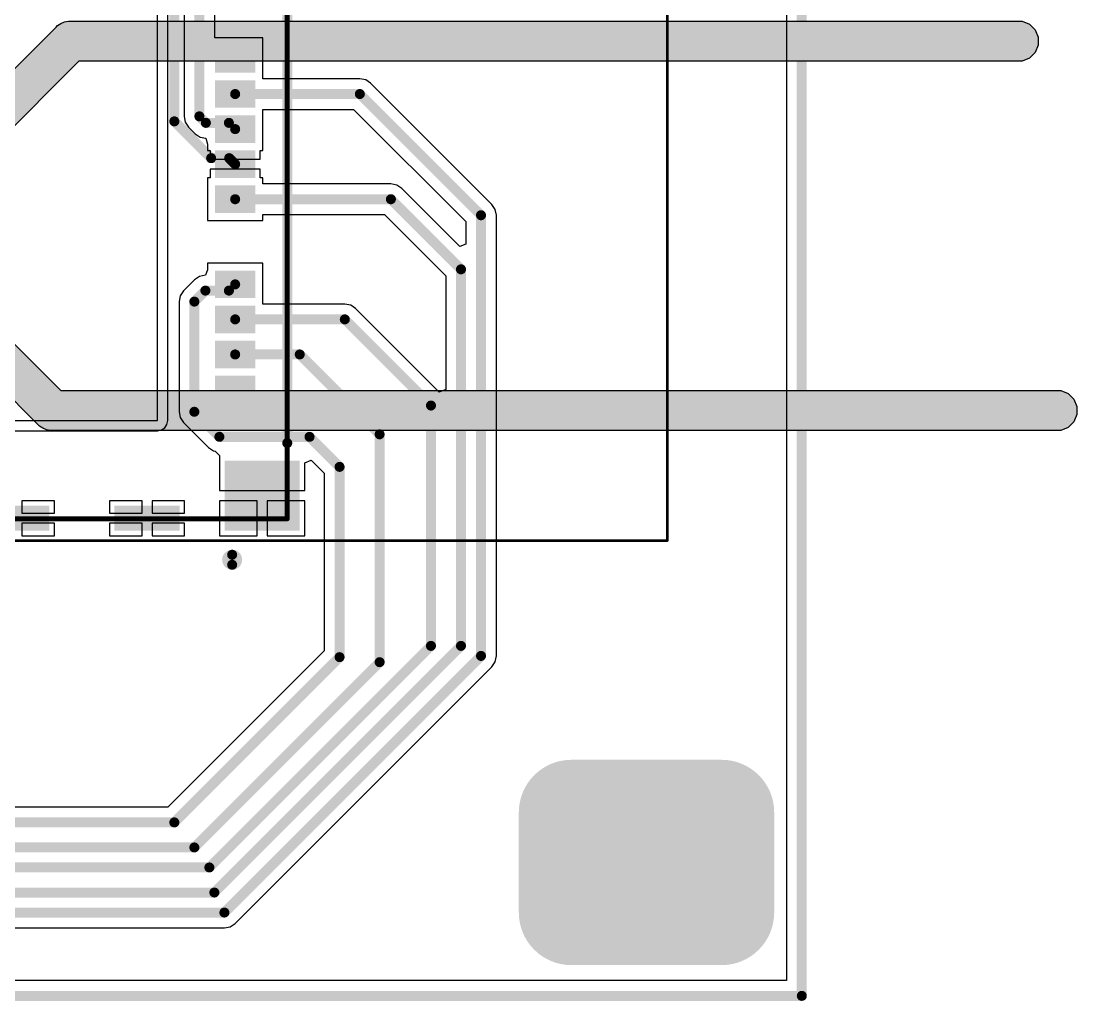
# Model space of a CAD drawing. Header units: inches. Extents: x -5 to 179, y -47 to 8.
# Drawn here: x 157.74 to 178.83, y -36.76 to -17.2 of the extents above; entities that cross this region are included whole.
import ezdxf

# ---------------------------------------------------------------- set-up
doc = ezdxf.new("R2010")
doc.units = ezdxf.units.IN
for name, color, linetype in [('Bottom 3D Body', 56, 'Continuous'), ('Bottom Courtyard', 56, 'Continuous'), ('Bottom Layer', 5, 'Continuous'), ('Bottom Overlay', 54, 'Continuous'), ('Bottom Paste', 16, 'Continuous'), ('Bottom Solder', 6, 'Continuous'), ('Keep-Out Layer', 6, 'Continuous'), ('Mechanical 1', 6, 'Continuous'), ('Top Layer', 1, 'Continuous'), ('Top Solder', 216, 'Continuous')]:
    doc.layers.add(name, color=color, linetype=linetype)

# ---------------------------------------------------------------- blocks, each defined once
blk = doc.blocks.new('GCT_MEM2085_00_115_00_A_REV0_2_B_1005')
at = {"layer": 'Bottom Layer'}
for points in [[(-5.95, 4.23), (-5, 4.23), (-5, 2.83), (-5.95, 2.83)], [(4.65, 4.23), (5.95, 4.23), (5.95, 2.83), (4.65, 2.83)], [(-3.645, 3.34), (-3.195, 3.34), (-3.195, 2.64), (-3.645, 2.64)], [(-2.945, 3.34), (-2.495, 3.34), (-2.495, 2.64), (-2.945, 2.64)], [(-2.245, 3.34), (-1.795, 3.34), (-1.795, 2.64), (-2.245, 2.64)], [(-1.545, 3.34), (-1.095, 3.34), (-1.095, 2.64), (-1.545, 2.64)], [(-0.845, 3.34), (-0.395, 3.34), (-0.395, 2.64), (-0.845, 2.64)], [(0.855, 3.34), (1.305, 3.34), (1.305, 2.64), (0.855, 2.64)], [(1.555, 3.34), (2.005, 3.34), (2.005, 2.64), (1.555, 2.64)], [(2.255, 3.34), (2.705, 3.34), (2.705, 2.64), (2.255, 2.64)], [(2.955, 3.34), (3.405, 3.34), (3.405, 2.64), (2.955, 2.64)], [(-5.95, 1.83), (-5.55, 1.83), (-5.55, 0.63), (-5.95, 0.63)], [(5.55, 1.83), (5.95, 1.83), (5.95, 0.63), (5.55, 0.63)], [(-5.95, -0.77), (-5.55, -0.77), (-5.55, -1.97), (-5.95, -1.97)], [(5.55, -0.77), (5.95, -0.77), (5.95, -1.97), (5.55, -1.97)], [(-5.95, -3.23), (-4.65, -3.23), (-4.65, -4.23), (-5.95, -4.23)], [(4.65, -3.23), (5.95, -3.23), (5.95, -4.23), (4.65, -4.23)], [(-2.84, -3.83), (-1.44, -3.83), (-1.44, -4.23), (-2.84, -4.23)], [(1.41, -3.83), (2.81, -3.83), (2.81, -4.23), (1.41, -4.23)]]:
    blk.add_hatch(color=5, dxfattribs=at).paths.add_polyline_path(points)
at = {"layer": 'Bottom Paste'}
for points in [[(-5.95, 4.23), (-5, 4.23), (-5, 2.83), (-5.95, 2.83)], [(4.65, 4.23), (5.95, 4.23), (5.95, 2.83), (4.65, 2.83)], [(-3.645, 3.34), (-3.195, 3.34), (-3.195, 2.64), (-3.645, 2.64)], [(-2.945, 3.34), (-2.495, 3.34), (-2.495, 2.64), (-2.945, 2.64)], [(-2.245, 3.34), (-1.795, 3.34), (-1.795, 2.64), (-2.245, 2.64)], [(-1.545, 3.34), (-1.095, 3.34), (-1.095, 2.64), (-1.545, 2.64)], [(-0.845, 3.34), (-0.395, 3.34), (-0.395, 2.64), (-0.845, 2.64)], [(0.855, 3.34), (1.305, 3.34), (1.305, 2.64), (0.855, 2.64)], [(1.555, 3.34), (2.005, 3.34), (2.005, 2.64), (1.555, 2.64)], [(2.255, 3.34), (2.705, 3.34), (2.705, 2.64), (2.255, 2.64)], [(2.955, 3.34), (3.405, 3.34), (3.405, 2.64), (2.955, 2.64)], [(-5.95, 1.83), (-5.55, 1.83), (-5.55, 0.63), (-5.95, 0.63)], [(5.55, 1.83), (5.95, 1.83), (5.95, 0.63), (5.55, 0.63)], [(-5.95, -0.77), (-5.55, -0.77), (-5.55, -1.97), (-5.95, -1.97)], [(5.55, -0.77), (5.95, -0.77), (5.95, -1.97), (5.55, -1.97)], [(-5.95, -3.23), (-4.65, -3.23), (-4.65, -4.23), (-5.95, -4.23)], [(4.65, -3.23), (5.95, -3.23), (5.95, -4.23), (4.65, -4.23)], [(-2.84, -3.83), (-1.44, -3.83), (-1.44, -4.23), (-2.84, -4.23)], [(1.41, -3.83), (2.81, -3.83), (2.81, -4.23), (1.41, -4.23)]]:
    blk.add_hatch(color=16, dxfattribs=at).paths.add_polyline_path(points)
at = {"layer": 'Bottom Solder'}
for points in [[(-6, 4.28), (-4.95, 4.28), (-4.95, 2.78), (-6, 2.78)], [(4.6, 4.28), (6, 4.28), (6, 2.78), (4.6, 2.78)], [(-3.695, 3.39), (-3.145, 3.39), (-3.145, 2.59), (-3.695, 2.59)], [(-2.995, 3.39), (-2.445, 3.39), (-2.445, 2.59), (-2.995, 2.59)], [(-2.295, 3.39), (-1.745, 3.39), (-1.745, 2.59), (-2.295, 2.59)], [(-1.595, 3.39), (-1.045, 3.39), (-1.045, 2.59), (-1.595, 2.59)], [(-0.895, 3.39), (-0.345, 3.39), (-0.345, 2.59), (-0.895, 2.59)], [(0.805, 3.39), (1.355, 3.39), (1.355, 2.59), (0.805, 2.59)], [(1.505, 3.39), (2.055, 3.39), (2.055, 2.59), (1.505, 2.59)], [(2.205, 3.39), (2.755, 3.39), (2.755, 2.59), (2.205, 2.59)], [(2.905, 3.39), (3.455, 3.39), (3.455, 2.59), (2.905, 2.59)], [(-6, 1.88), (-5.5, 1.88), (-5.5, 0.58), (-6, 0.58)], [(5.5, 1.88), (6, 1.88), (6, 0.58), (5.5, 0.58)], [(-6, -0.72), (-5.5, -0.72), (-5.5, -2.02), (-6, -2.02)], [(5.5, -0.72), (6, -0.72), (6, -2.02), (5.5, -2.02)], [(-6, -3.18), (-4.6, -3.18), (-4.6, -4.28), (-6, -4.28)], [(4.6, -3.18), (6, -3.18), (6, -4.28), (4.6, -4.28)], [(-2.89, -3.78), (-1.39, -3.78), (-1.39, -4.28), (-2.89, -4.28)], [(1.36, -3.78), (2.86, -3.78), (2.86, -4.28), (1.36, -4.28)]]:
    blk.add_hatch(color=6, dxfattribs=at).paths.add_polyline_path(points)
at = {"layer": 'Bottom 3D Body'}
for points in [[(-5.76, -4.03, 0.1, 0.1, 0), (-5.76, 4.03, 0.1, 0.1, 0)], [(5.76, 4.03, 0.1, 0.1, 0), (-5.76, 4.03, 0.1, 0.1, 0)], [(5.76, -4.03, 0.1, 0.1, 0), (5.76, 4.03, 0.1, 0.1, 0)], [(5.76, -4.03, 0.1, 0.1, 0), (-5.76, -4.03, 0.1, 0.1, 0)]]:
    blk.add_lwpolyline(points, format="xyseb", dxfattribs=at)
for points in [[(-5.785, 4.03, 0.05, 0.05, 1), (-5.735, 4.03, 0.05, 0.05, 1)], [(-5.785, 4.03, 0.05, 0.05, 1), (-5.735, 4.03, 0.05, 0.05, 1)], [(5.735, 4.03, 0.05, 0.05, 1), (5.785, 4.03, 0.05, 0.05, 1)], [(5.735, 4.03, 0.05, 0.05, 1), (5.785, 4.03, 0.05, 0.05, 1)], [(6.68, 2.93, 0.2, 0.2, 1), (6.48, 2.93, 0.2, 0.2, 1)], [(6.43, 2.93, 0.1, 0.1, 1), (6.53, 2.93, 0.1, 0.1, 1)], [(6.63, 2.93, 0.1, 0.1, 1), (6.73, 2.93, 0.1, 0.1, 1)], [(-5.785, -4.03, 0.05, 0.05, 1), (-5.735, -4.03, 0.05, 0.05, 1)], [(-5.785, -4.03, 0.05, 0.05, 1), (-5.735, -4.03, 0.05, 0.05, 1)], [(5.735, -4.03, 0.05, 0.05, 1), (5.785, -4.03, 0.05, 0.05, 1)], [(5.735, -4.03, 0.05, 0.05, 1), (5.785, -4.03, 0.05, 0.05, 1)]]:
    blk.add_lwpolyline(points, format="xyseb", close=True, dxfattribs=at)
at = {"layer": 'Bottom Courtyard'}
for points in [[(-6.2, -4.48, 0.05, 0.05, 0), (-6.2, 11.62, 0.05, 0.05, 0)], [(6.2, 11.62, 0.05, 0.05, 0), (-6.2, 11.62, 0.05, 0.05, 0)], [(6.2, -4.48, 0.05, 0.05, 0), (6.2, 11.62, 0.05, 0.05, 0)], [(6.2, -4.48, 0.05, 0.05, 0), (-6.2, -4.48, 0.05, 0.05, 0)]]:
    blk.add_lwpolyline(points, format="xyseb", dxfattribs=at)
for points in [[(-6.212, 11.62, 0.025, 0.025, 1), (-6.188, 11.62, 0.025, 0.025, 1)], [(-6.212, 11.62, 0.025, 0.025, 1), (-6.188, 11.62, 0.025, 0.025, 1)], [(6.188, 11.62, 0.025, 0.025, 1), (6.212, 11.62, 0.025, 0.025, 1)], [(6.188, 11.62, 0.025, 0.025, 1), (6.212, 11.62, 0.025, 0.025, 1)], [(-6.212, -4.48, 0.025, 0.025, 1), (-6.188, -4.48, 0.025, 0.025, 1)], [(-6.212, -4.48, 0.025, 0.025, 1), (-6.188, -4.48, 0.025, 0.025, 1)], [(6.188, -4.48, 0.025, 0.025, 1), (6.212, -4.48, 0.025, 0.025, 1)], [(6.188, -4.48, 0.025, 0.025, 1), (6.212, -4.48, 0.025, 0.025, 1)]]:
    blk.add_lwpolyline(points, format="xyseb", close=True, dxfattribs=at)
at = {"layer": 'Bottom Layer'}
for p, q in [((3.8, 1.44), (-5, 1.44)), ((-5, 1.44), (-5, -2.41)), ((3.8, -2.41), (3.8, 1.44)), ((-5, -2.41), (3.8, -2.41))]:
    blk.add_line(p, q, dxfattribs=at)
at = {"layer": 'Bottom Overlay'}
for points in [[(4.25, 4.03, 0.2, 0.2, 0), (-4.6, 4.03, 0.2, 0.2, 0)], [(-3.2, -4.03, 0.2, 0.2, 0), (-4.25, -4.03, 0.2, 0.2, 0)], [(1.05, -4.03, 0.2, 0.2, 0), (-1.05, -4.03, 0.2, 0.2, 0)], [(4.25, -4.03, 0.2, 0.2, 0), (3.2, -4.03, 0.2, 0.2, 0)]]:
    blk.add_lwpolyline(points, format="xyseb", dxfattribs=at)
for points in [[(-4.65, 4.03, 0.1, 0.1, 1), (-4.55, 4.03, 0.1, 0.1, 1)], [(4.2, 4.03, 0.1, 0.1, 1), (4.3, 4.03, 0.1, 0.1, 1)], [(6.68, 2.93, 0.2, 0.2, 1), (6.48, 2.93, 0.2, 0.2, 1)], [(6.43, 2.93, 0.1, 0.1, 1), (6.53, 2.93, 0.1, 0.1, 1)], [(6.63, 2.93, 0.1, 0.1, 1), (6.73, 2.93, 0.1, 0.1, 1)], [(-4.3, -4.03, 0.1, 0.1, 1), (-4.2, -4.03, 0.1, 0.1, 1)], [(-3.25, -4.03, 0.1, 0.1, 1), (-3.15, -4.03, 0.1, 0.1, 1)], [(-1.1, -4.03, 0.1, 0.1, 1), (-1, -4.03, 0.1, 0.1, 1)], [(1, -4.03, 0.1, 0.1, 1), (1.1, -4.03, 0.1, 0.1, 1)], [(3.15, -4.03, 0.1, 0.1, 1), (3.25, -4.03, 0.1, 0.1, 1)], [(4.2, -4.03, 0.1, 0.1, 1), (4.3, -4.03, 0.1, 0.1, 1)]]:
    blk.add_lwpolyline(points, format="xyseb", close=True, dxfattribs=at)

msp = doc.modelspace()

# ---------------------------------------------------------------- hatches: boundary and pattern name
at = {"layer": 'Bottom Layer'}
h = msp.add_hatch(color=5, dxfattribs=at)
edge = h.paths.add_edge_path()
edge.add_arc((168.73, -33), 1, 90, 180)
edge.add_line((167.73, -33), (167.73, -35))
edge.add_arc((168.73, -35), 1, 180, 270)
edge.add_line((168.73, -36), (171.73, -36))
edge.add_arc((171.73, -35), 1, 270, 360)
edge.add_line((172.73, -35), (172.73, -33))
edge.add_arc((171.73, -33), 1, 0, 90)
edge.add_line((171.73, -32), (168.73, -32))
at = {"layer": 'Bottom Solder'}
h = msp.add_hatch(color=6, dxfattribs=at)
edge = h.paths.add_edge_path()
edge.add_arc((168.73, -33), 1.05, 90, 180)
edge.add_line((167.68, -33), (167.68, -35))
edge.add_arc((168.73, -35), 1.05, 180, 270)
edge.add_line((168.73, -36.05), (171.73, -36.05))
edge.add_arc((171.73, -35), 1.05, 270, 360)
edge.add_line((172.78, -35), (172.78, -33))
edge.add_arc((171.73, -33), 1.05, 0, 90)
edge.add_line((171.73, -31.95), (168.73, -31.95))

# ---------------------------------------------------------------- linework, layer by layer
at = {"layer": 'Bottom Layer'}
for p, q in [((173.026, -5.816), (173.026, -36.358)), ((160.994, -15.975), (160.994, -19.1)), ((160.669, -25.175), (160.669, -16.375)), ((161.606, -17.53), (161.606, -16.592)), ((162.565, -17.53), (161.606, -17.53)), ((162.565, -18.349), (162.565, -17.53)), ((164.505, -18.349), (162.565, -18.349)), ((164.622, -18.372), (164.505, -18.349)), ((164.505, -18.349), (164.505, -18.349)), ((164.721, -18.439), (164.622, -18.372)), ((167.141, -20.859), (164.721, -18.439)), ((162.565, -19.78), (162.565, -18.961)), ((162.565, -18.961), (164.378, -18.961)), ((164.378, -18.961), (166.619, -21.202)), ((160.994, -19.1), (160.994, -19.1)), ((160.994, -19.1), (161.017, -19.217)), ((161.017, -19.217), (161.084, -19.316)), ((161.084, -19.316), (161.214, -19.446)), ((161.214, -19.446), (161.313, -19.513)), ((161.313, -19.513), (161.43, -19.536)), ((161.43, -19.536), (161.465, -19.654)), ((161.465, -19.654), (161.465, -19.78)), ((161.465, -19.78), (161.515, -19.78)), ((161.515, -19.78), (161.515, -19.955)), ((162.515, -19.955), (162.515, -19.78)), ((162.515, -19.78), (162.565, -19.78)), ((161.515, -19.955), (162.015, -19.955)), ((162.015, -19.955), (162.515, -19.955)), ((162.015, -20.155), (161.515, -20.155)), ((161.515, -20.155), (161.515, -20.33)), ((162.515, -20.155), (162.015, -20.155)), ((162.515, -20.33), (162.515, -20.155)), ((161.515, -20.33), (161.465, -20.33)), ((161.465, -20.33), (161.465, -21.18)), ((162.565, -20.33), (162.515, -20.33)), ((162.565, -20.449), (162.565, -20.33)), ((165.125, -20.449), (162.565, -20.449)), ((165.242, -20.472), (165.125, -20.449)), ((165.125, -20.449), (165.125, -20.449)), ((165.341, -20.539), (165.242, -20.472)), ((166.502, -21.699), (165.341, -20.539)), ((167.208, -20.958), (167.141, -20.859)), ((162.565, -21.18), (162.565, -21.061)), ((162.565, -21.061), (164.998, -21.061)), ((164.998, -21.061), (166.219, -22.282)), ((167.231, -21.075), (167.208, -20.958)), ((167.231, -29.875), (167.231, -21.075)), ((161.465, -21.18), (162.565, -21.18)), ((166.619, -21.202), (166.619, -21.651)), ((166.619, -21.651), (166.502, -21.699)), ((162.565, -22.03), (161.465, -22.03)), ((161.465, -22.03), (161.465, -22.163)), ((162.565, -22.849), (162.565, -22.03)), ((161.303, -22.297), (161.204, -22.364)), ((161.42, -22.274), (161.303, -22.297)), ((161.465, -22.163), (161.42, -22.274)), ((166.219, -22.282), (166.219, -24.557)), ((161.204, -22.364), (160.984, -22.584)), ((161.204, -22.364), (161.204, -22.364)), ((160.917, -22.683), (160.894, -22.8)), ((160.984, -22.584), (160.917, -22.683)), ((160.894, -22.8), (160.894, -22.8)), ((160.894, -22.8), (160.894, -25)), ((164.205, -22.849), (162.565, -22.849)), ((164.322, -22.872), (164.205, -22.849)), ((164.205, -22.849), (164.205, -22.849)), ((164.421, -22.939), (164.322, -22.872)), ((166.092, -24.61), (164.421, -22.939)), ((166.219, -24.557), (166.092, -24.61)), ((160.894, -25), (160.894, -25)), ((160.894, -25), (160.917, -25.117)), ((160.609, -25.319), (160.653, -25.253)), ((160.653, -25.253), (160.669, -25.175)), ((160.917, -25.117), (160.984, -25.216)), ((160.984, -25.216), (161.484, -25.716)), ((156.615, -25.379), (160.465, -25.379)), ((160.465, -25.379), (160.543, -25.363)), ((160.543, -25.363), (160.609, -25.319)), ((161.484, -25.716), (161.583, -25.783)), ((161.583, -25.783), (161.614, -25.789)), ((161.614, -25.789), (161.703, -25.873)), ((161.703, -25.873), (161.705, -25.926)), ((161.705, -25.926), (161.705, -26.575)), ((163.405, -26.017), (163.532, -25.965)), ((163.405, -26.575), (163.405, -26.017)), ((163.532, -25.965), (163.794, -26.227)), ((163.794, -26.227), (163.794, -29.773)), ((158.405, -26.775), (157.755, -26.775)), ((157.755, -26.775), (157.755, -27.025)), ((158.405, -27.025), (158.405, -26.775)), ((160.155, -26.775), (159.505, -26.775)), ((159.505, -26.775), (159.505, -27.025)), ((160.155, -27.025), (160.155, -26.775)), ((161.005, -26.775), (160.355, -26.775)), ((160.355, -26.775), (160.355, -27.025)), ((161.005, -27.025), (161.005, -26.775)), ((161.705, -26.575), (162.555, -26.575)), ((162.455, -26.775), (161.705, -26.775)), ((161.705, -26.775), (161.705, -27.475)), ((162.455, -27.475), (162.455, -26.775)), ((162.555, -26.575), (163.405, -26.575)), ((163.405, -26.775), (162.655, -26.775)), ((162.655, -26.775), (162.655, -27.475)), ((163.405, -27.475), (163.405, -26.775)), ((157.755, -27.025), (158.405, -27.025)), ((159.505, -27.025), (160.155, -27.025)), ((160.355, -27.025), (161.005, -27.025)), ((158.405, -27.225), (157.755, -27.225)), ((157.755, -27.225), (157.755, -27.475)), ((158.405, -27.475), (158.405, -27.225)), ((160.155, -27.225), (159.505, -27.225)), ((159.505, -27.225), (159.505, -27.475)), ((160.155, -27.475), (160.155, -27.225)), ((161.005, -27.225), (160.355, -27.225)), ((160.355, -27.225), (160.355, -27.475)), ((161.005, -27.475), (161.005, -27.225)), ((157.755, -27.475), (158.405, -27.475)), ((159.505, -27.475), (160.155, -27.475)), ((160.355, -27.475), (161.005, -27.475)), ((161.705, -27.475), (162.455, -27.475)), ((162.655, -27.475), (163.405, -27.475)), ((163.794, -29.773), (160.673, -32.894)), ((167.208, -29.992), (167.231, -29.875)), ((167.231, -29.875), (167.231, -29.875)), ((162.016, -35.216), (167.141, -30.091)), ((167.141, -30.091), (167.208, -29.992)), ((167.141, -30.091), (167.141, -30.091)), ((160.673, -32.894), (146.767, -32.894)), ((114.691, -35.306), (161.8, -35.306)), ((161.8, -35.306), (161.917, -35.283)), ((161.8, -35.306), (161.8, -35.306)), ((161.917, -35.283), (162.016, -35.216)), ((173.026, -36.358), (0.304, -36.358))]:
    msp.add_line(p, q, dxfattribs=at)
for points in [[(161.3, -19.1, 0.2, 0.2, 0), (161.3, -14.5, 0.2, 0.2, 0)], [(160.8, -19.2, 0.2, 0.2, 0), (160.8, -16.17, 0.2, 0.2, 0)], [(162.015, -18.655, 0.2, 0.2, 0), (164.505, -18.655, 0.2, 0.2, 0)], [(164.505, -18.655, 0.2, 0.2, 0), (166.925, -21.075, 0.2, 0.2, 0)], [(160.8, -19.2, 0.2, 0.2, 0), (161.535, -19.935, 0.2, 0.2, 0)], [(161.3, -19.1, 0.2, 0.2, 0), (161.43, -19.23, 0.2, 0.2, 0)], [(161.43, -19.23, 0.2, 0.2, 0), (161.89, -19.23, 0.2, 0.2, 0)], [(161.89, -19.23, 0.2, 0.2, 0), (162.015, -19.355, 0.2, 0.2, 0)], [(161.535, -19.935, 0.2, 0.2, 0), (161.895, -19.935, 0.2, 0.2, 0)], [(161.895, -19.935, 0.2, 0.2, 0), (162.015, -20.055, 0.2, 0.2, 0)], [(162.015, -20.755, 0.2, 0.2, 0), (165.125, -20.755, 0.2, 0.2, 0)], [(165.125, -20.755, 0.2, 0.2, 0), (166.525, -22.155, 0.2, 0.2, 0)], [(166.925, -29.875, 0.2, 0.2, 0), (166.925, -21.075, 0.2, 0.2, 0)], [(166.525, -29.675, 0.2, 0.2, 0), (166.525, -22.155, 0.2, 0.2, 0)], [(161.2, -22.8, 0.2, 0.2, 0), (161.42, -22.58, 0.2, 0.2, 0)], [(161.42, -22.58, 0.2, 0.2, 0), (161.89, -22.58, 0.2, 0.2, 0)], [(161.89, -22.58, 0.2, 0.2, 0), (162.015, -22.455, 0.2, 0.2, 0)], [(161.2, -25, 0.2, 0.2, 0), (161.2, -22.8, 0.2, 0.2, 0)], [(162.015, -23.155, 0.2, 0.2, 0), (164.205, -23.155, 0.2, 0.2, 0)], [(164.205, -23.155, 0.2, 0.2, 0), (165.925, -24.875, 0.2, 0.2, 0)], [(162.015, -23.855, 0.2, 0.2, 0), (163.305, -23.855, 0.2, 0.2, 0)], [(163.305, -23.855, 0.2, 0.2, 0), (164.9, -25.45, 0.2, 0.2, 0)], [(165.925, -29.675, 0.2, 0.2, 0), (165.925, -24.875, 0.2, 0.2, 0)], [(161.2, -25, 0.2, 0.2, 0), (161.7, -25.5, 0.2, 0.2, 0)], [(161.7, -25.5, 0.2, 0.2, 0), (163.5, -25.5, 0.2, 0.2, 0)], [(163.5, -25.5, 0.2, 0.2, 0), (164.1, -26.1, 0.2, 0.2, 0)], [(164.9, -30, 0.2, 0.2, 0), (164.9, -25.45, 0.2, 0.2, 0)], [(164.1, -29.9, 0.2, 0.2, 0), (164.1, -26.1, 0.2, 0.2, 0)], [(161.5, -34.1, 0.2, 0.2, 0), (165.925, -29.675, 0.2, 0.2, 0)], [(161.6, -34.6, 0.2, 0.2, 0), (166.525, -29.675, 0.2, 0.2, 0)], [(160.8, -33.2, 0.2, 0.2, 0), (164.1, -29.9, 0.2, 0.2, 0)], [(161.2, -33.7, 0.2, 0.2, 0), (164.9, -30, 0.2, 0.2, 0)], [(161.8, -35, 0.2, 0.2, 0), (166.925, -29.875, 0.2, 0.2, 0)], [(115.4, -33.2, 0.2, 0.2, 0), (160.8, -33.2, 0.2, 0.2, 0)], [(115.1, -33.7, 0.2, 0.2, 0), (161.2, -33.7, 0.2, 0.2, 0)], [(114.9, -34.1, 0.2, 0.2, 0), (161.5, -34.1, 0.2, 0.2, 0)], [(114.8, -34.6, 0.2, 0.2, 0), (161.6, -34.6, 0.2, 0.2, 0)], [(114.691, -35, 0.2, 0.2, 0), (161.8, -35, 0.2, 0.2, 0)]]:
    msp.add_lwpolyline(points, format="xyseb", dxfattribs=at)
for points in [[(161.965, -18.655, 0.1, 0.1, 1), (162.065, -18.655, 0.1, 0.1, 1)], [(164.455, -18.655, 0.1, 0.1, 1), (164.555, -18.655, 0.1, 0.1, 1)], [(164.455, -18.655, 0.1, 0.1, 1), (164.555, -18.655, 0.1, 0.1, 1)], [(160.75, -19.2, 0.1, 0.1, 1), (160.85, -19.2, 0.1, 0.1, 1)], [(160.75, -19.2, 0.1, 0.1, 1), (160.85, -19.2, 0.1, 0.1, 1)], [(161.25, -19.1, 0.1, 0.1, 1), (161.35, -19.1, 0.1, 0.1, 1)], [(161.25, -19.1, 0.1, 0.1, 1), (161.35, -19.1, 0.1, 0.1, 1)], [(161.38, -19.23, 0.1, 0.1, 1), (161.48, -19.23, 0.1, 0.1, 1)], [(161.38, -19.23, 0.1, 0.1, 1), (161.48, -19.23, 0.1, 0.1, 1)], [(161.84, -19.23, 0.1, 0.1, 1), (161.94, -19.23, 0.1, 0.1, 1)], [(161.84, -19.23, 0.1, 0.1, 1), (161.94, -19.23, 0.1, 0.1, 1)], [(161.965, -19.355, 0.1, 0.1, 1), (162.065, -19.355, 0.1, 0.1, 1)], [(161.485, -19.935, 0.1, 0.1, 1), (161.585, -19.935, 0.1, 0.1, 1)], [(161.485, -19.935, 0.1, 0.1, 1), (161.585, -19.935, 0.1, 0.1, 1)], [(161.845, -19.935, 0.1, 0.1, 1), (161.945, -19.935, 0.1, 0.1, 1)], [(161.845, -19.935, 0.1, 0.1, 1), (161.945, -19.935, 0.1, 0.1, 1)], [(161.965, -20.055, 0.1, 0.1, 1), (162.065, -20.055, 0.1, 0.1, 1)], [(161.965, -20.755, 0.1, 0.1, 1), (162.065, -20.755, 0.1, 0.1, 1)], [(165.075, -20.755, 0.1, 0.1, 1), (165.175, -20.755, 0.1, 0.1, 1)], [(165.075, -20.755, 0.1, 0.1, 1), (165.175, -20.755, 0.1, 0.1, 1)], [(166.875, -21.075, 0.1, 0.1, 1), (166.975, -21.075, 0.1, 0.1, 1)], [(166.875, -21.075, 0.1, 0.1, 1), (166.975, -21.075, 0.1, 0.1, 1)], [(166.475, -22.155, 0.1, 0.1, 1), (166.575, -22.155, 0.1, 0.1, 1)], [(166.475, -22.155, 0.1, 0.1, 1), (166.575, -22.155, 0.1, 0.1, 1)], [(161.37, -22.58, 0.1, 0.1, 1), (161.47, -22.58, 0.1, 0.1, 1)], [(161.37, -22.58, 0.1, 0.1, 1), (161.47, -22.58, 0.1, 0.1, 1)], [(161.84, -22.58, 0.1, 0.1, 1), (161.94, -22.58, 0.1, 0.1, 1)], [(161.84, -22.58, 0.1, 0.1, 1), (161.94, -22.58, 0.1, 0.1, 1)], [(161.965, -22.455, 0.1, 0.1, 1), (162.065, -22.455, 0.1, 0.1, 1)], [(161.15, -22.8, 0.1, 0.1, 1), (161.25, -22.8, 0.1, 0.1, 1)], [(161.15, -22.8, 0.1, 0.1, 1), (161.25, -22.8, 0.1, 0.1, 1)], [(161.965, -23.155, 0.1, 0.1, 1), (162.065, -23.155, 0.1, 0.1, 1)], [(164.155, -23.155, 0.1, 0.1, 1), (164.255, -23.155, 0.1, 0.1, 1)], [(164.155, -23.155, 0.1, 0.1, 1), (164.255, -23.155, 0.1, 0.1, 1)], [(161.965, -23.855, 0.1, 0.1, 1), (162.065, -23.855, 0.1, 0.1, 1)], [(163.255, -23.855, 0.1, 0.1, 1), (163.355, -23.855, 0.1, 0.1, 1)], [(163.255, -23.855, 0.1, 0.1, 1), (163.355, -23.855, 0.1, 0.1, 1)], [(165.875, -24.875, 0.1, 0.1, 1), (165.975, -24.875, 0.1, 0.1, 1)], [(165.875, -24.875, 0.1, 0.1, 1), (165.975, -24.875, 0.1, 0.1, 1)], [(161.15, -25, 0.1, 0.1, 1), (161.25, -25, 0.1, 0.1, 1)], [(161.15, -25, 0.1, 0.1, 1), (161.25, -25, 0.1, 0.1, 1)], [(161.65, -25.5, 0.1, 0.1, 1), (161.75, -25.5, 0.1, 0.1, 1)], [(161.65, -25.5, 0.1, 0.1, 1), (161.75, -25.5, 0.1, 0.1, 1)], [(163.45, -25.5, 0.1, 0.1, 1), (163.55, -25.5, 0.1, 0.1, 1)], [(163.45, -25.5, 0.1, 0.1, 1), (163.55, -25.5, 0.1, 0.1, 1)], [(164.85, -25.45, 0.1, 0.1, 1), (164.95, -25.45, 0.1, 0.1, 1)], [(164.85, -25.45, 0.1, 0.1, 1), (164.95, -25.45, 0.1, 0.1, 1)], [(164.05, -26.1, 0.1, 0.1, 1), (164.15, -26.1, 0.1, 0.1, 1)], [(164.05, -26.1, 0.1, 0.1, 1), (164.15, -26.1, 0.1, 0.1, 1)], [(165.875, -29.675, 0.1, 0.1, 1), (165.975, -29.675, 0.1, 0.1, 1)], [(165.875, -29.675, 0.1, 0.1, 1), (165.975, -29.675, 0.1, 0.1, 1)], [(166.475, -29.675, 0.1, 0.1, 1), (166.575, -29.675, 0.1, 0.1, 1)], [(166.475, -29.675, 0.1, 0.1, 1), (166.575, -29.675, 0.1, 0.1, 1)], [(164.05, -29.9, 0.1, 0.1, 1), (164.15, -29.9, 0.1, 0.1, 1)], [(164.05, -29.9, 0.1, 0.1, 1), (164.15, -29.9, 0.1, 0.1, 1)], [(164.85, -30, 0.1, 0.1, 1), (164.95, -30, 0.1, 0.1, 1)], [(164.85, -30, 0.1, 0.1, 1), (164.95, -30, 0.1, 0.1, 1)], [(166.875, -29.875, 0.1, 0.1, 1), (166.975, -29.875, 0.1, 0.1, 1)], [(166.875, -29.875, 0.1, 0.1, 1), (166.975, -29.875, 0.1, 0.1, 1)], [(160.75, -33.2, 0.1, 0.1, 1), (160.85, -33.2, 0.1, 0.1, 1)], [(160.75, -33.2, 0.1, 0.1, 1), (160.85, -33.2, 0.1, 0.1, 1)], [(161.15, -33.7, 0.1, 0.1, 1), (161.25, -33.7, 0.1, 0.1, 1)], [(161.15, -33.7, 0.1, 0.1, 1), (161.25, -33.7, 0.1, 0.1, 1)], [(161.45, -34.1, 0.1, 0.1, 1), (161.55, -34.1, 0.1, 0.1, 1)], [(161.45, -34.1, 0.1, 0.1, 1), (161.55, -34.1, 0.1, 0.1, 1)], [(161.55, -34.6, 0.1, 0.1, 1), (161.65, -34.6, 0.1, 0.1, 1)], [(161.55, -34.6, 0.1, 0.1, 1), (161.65, -34.6, 0.1, 0.1, 1)], [(161.75, -35, 0.1, 0.1, 1), (161.85, -35, 0.1, 0.1, 1)], [(161.75, -35, 0.1, 0.1, 1), (161.85, -35, 0.1, 0.1, 1)]]:
    msp.add_lwpolyline(points, format="xyseb", close=True, dxfattribs=at)
at = {"layer": 'Keep-Out Layer'}
for points in [[(173.332, -36.664, 0.2, 0.2, 0), (173.332, 0.003, 0.2, 0.2, 0)], [(-0.001, -36.664, 0.2, 0.2, 0), (173.332, -36.664, 0.2, 0.2, 0)]]:
    msp.add_lwpolyline(points, format="xyseb", dxfattribs=at)
msp.add_lwpolyline([(173.282, -36.664, 0.1, 0.1, 1), (173.382, -36.664, 0.1, 0.1, 1)], format="xyseb", close=True, dxfattribs=at)
msp.add_lwpolyline([(173.282, -36.664, 0.1, 0.1, 1), (173.382, -36.664, 0.1, 0.1, 1)], format="xyseb", close=True, dxfattribs=at)
at = {"layer": 'Mechanical 1'}
for points in [[(144.95, -31.375, 0.8, 0.8, 0), (158.725, -17.6, 0.8, 0.8, 0)], [(158.725, -17.6, 0.8, 0.8, 0), (177.65, -17.6, 0.8, 0.8, 0)], [(154.858, -21.467, 0.8, 0.8, 0), (158.366, -24.975, 0.8, 0.8, 0)], [(158.366, -24.975, 0.8, 0.8, 0), (178.425, -24.975, 0.8, 0.8, 0)]]:
    msp.add_lwpolyline(points, format="xyseb", dxfattribs=at)
for points in [[(158.525, -17.6, 0.4, 0.4, 1), (158.925, -17.6, 0.4, 0.4, 1)], [(158.525, -17.6, 0.4, 0.4, 1), (158.925, -17.6, 0.4, 0.4, 1)], [(177.45, -17.6, 0.4, 0.4, 1), (177.85, -17.6, 0.4, 0.4, 1)], [(158.166, -24.975, 0.4, 0.4, 1), (158.566, -24.975, 0.4, 0.4, 1)], [(158.166, -24.975, 0.4, 0.4, 1), (158.566, -24.975, 0.4, 0.4, 1)], [(178.225, -24.975, 0.4, 0.4, 1), (178.625, -24.975, 0.4, 0.4, 1)]]:
    msp.add_lwpolyline(points, format="xyseb", close=True, dxfattribs=at)
at = {"layer": 'Top Layer'}
for p, q in [((173.026, -0.303), (173.026, -36.358)), ((173.026, -36.358), (0.304, -36.358))]:
    msp.add_line(p, q, dxfattribs=at)
at = {"layer": 'Top Solder'}
for p, q in [((158.441, -17.317), (158.469, -17.289)), ((158.469, -17.289), (158.535, -17.245)), ((158.535, -17.245), (158.608, -17.215)), ((158.608, -17.215), (158.685, -17.2)), ((158.685, -17.2), (177.73, -17.2)), ((177.73, -17.2), (177.877, -17.261)), ((177.877, -17.261), (177.989, -17.373)), ((151.054, -24.705), (158.441, -17.317)), ((177.989, -17.373), (178.05, -17.52)), ((178.05, -17.68), (177.989, -17.827)), ((178.05, -17.52), (178.05, -17.6)), ((178.05, -17.6), (178.05, -17.68)), ((177.989, -17.827), (177.877, -17.939)), ((158.891, -18), (155.424, -21.467)), ((177.73, -18), (158.891, -18)), ((177.877, -17.939), (177.73, -18)), ((155.424, -21.467), (158.532, -24.575)), ((158.083, -25.258), (154.858, -22.033)), ((158.532, -24.575), (178.505, -24.575)), ((178.505, -24.575), (178.652, -24.636)), ((178.652, -24.636), (178.764, -24.748)), ((178.764, -24.748), (178.825, -24.895)), ((178.825, -25.055), (178.764, -25.202)), ((178.825, -24.895), (178.825, -24.975)), ((178.825, -24.975), (178.825, -25.055)), ((158.11, -25.286), (158.082, -25.258)), ((158.082, -25.258), (158.083, -25.258)), ((158.176, -25.33), (158.11, -25.286)), ((178.764, -25.202), (178.652, -25.314)), ((158.249, -25.36), (158.176, -25.33)), ((158.327, -25.375), (158.249, -25.36)), ((178.505, -25.375), (158.327, -25.375)), ((178.652, -25.314), (178.505, -25.375))]:
    msp.add_line(p, q, dxfattribs=at)

# ---------------------------------------------------------------- block references
at = {"rotation": 270}
msp.add_blockref('GCT_MEM2085_00_115_00_A_REV0_2_B_1005', (159.025, -21.375), dxfattribs=at)

doc.saveas('drawing.dxf')
